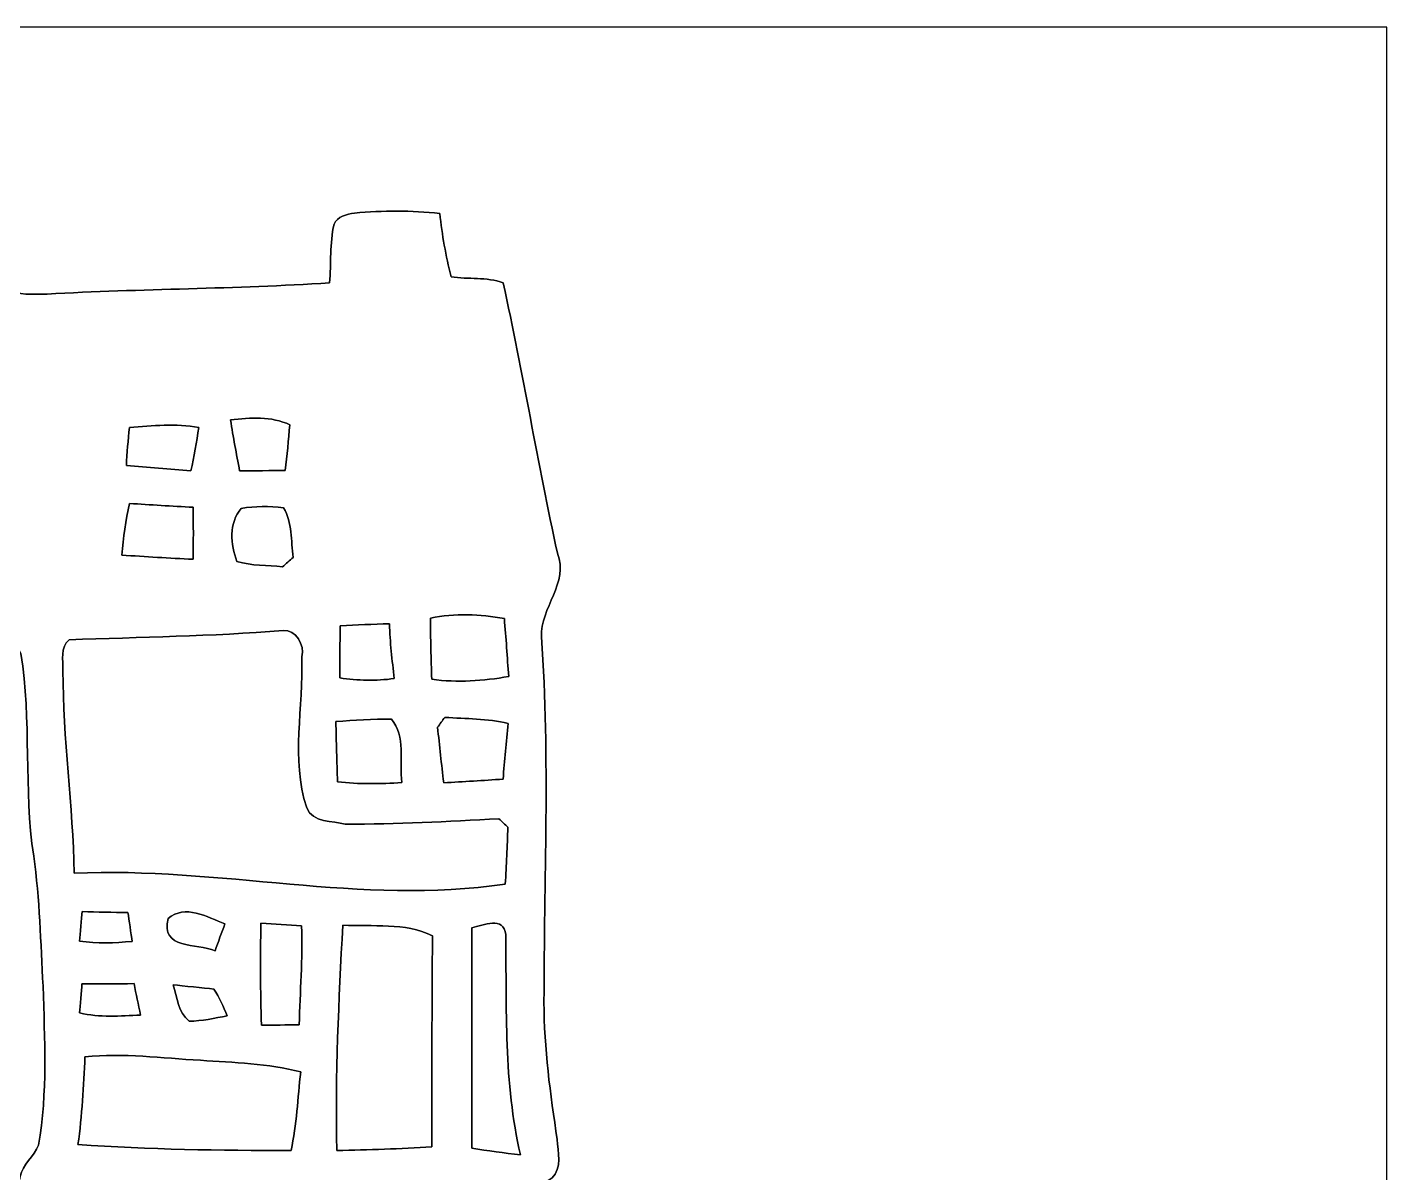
# Model space of a CAD drawing. Header units: centimetres. Extents: x -16.8 to 16.8, y -16.7 to 16.7.
# Drawn here: x 4.77 to 16.77, y 6.55 to 16.67 of the extents above; entities that cross this region are included whole.
import ezdxf

# ---------------------------------------------------------------- set-up
doc = ezdxf.new("R2010")
doc.units = ezdxf.units.CM
doc.header["$MEASUREMENT"] = 0
doc.layers.add('Layer 1', color=7, linetype='Continuous')

msp = doc.modelspace()

# ---------------------------------------------------------------- linework, layer by layer
at = {"layer": 'Layer 1', "color": 7}
for points, knots in [([(-16.77458, 16.66875), (-16.77458, 16.66875), (16.77458, 16.66875), (16.77458, 16.66875), (16.77458, 16.66875), (16.77458, 16.66875), (16.77458, -16.66875), (16.77458, -16.66875), (16.77458, -16.66875), (16.77458, -16.66875), (-16.77458, -16.66875), (-16.77458, -16.66875), (-16.77458, -16.66875), (-16.77458, -16.66875), (-16.77458, 16.66875), (-16.77458, 16.66875), (-16.77458, 16.66875), (-16.77458, 16.66875), (-16.77458, 16.66875), (-16.77458, 16.66875)], [0, 0, 0, 0, 0.16666667, 0.16666667, 0.16666667, 0.16666667, 0.33333333, 0.33333333, 0.33333333, 0.33333333, 0.5, 0.5, 0.5, 0.5, 0.66666667, 0.66666667, 0.66666667, 0.66666667, 1, 1, 1, 1]), ([(-6.80932, 15.49471), (-6.8259, 15.32114), (-6.82837, 15.14546), (-6.86329, 14.97436), (-6.86329, 14.97436), (-6.97159, 14.92285), (-7.10001, 14.94578), (-7.2136, 14.93626), (-7.2136, 14.93626), (-7.91139, 14.9352), (-8.61624, 14.9673), (-9.30628, 14.84136), (-9.30628, 14.84136), (-9.41564, 14.81173), (-9.56134, 14.80785), (-9.60438, 14.68437), (-9.60438, 14.68437), (-9.72961, 14.34994), (-9.68834, 13.98411), (-9.72326, 13.63486), (-9.72326, 13.63486), (-9.7469, 13.00374), (-9.84885, 12.37051), (-9.7603, 11.73974), (-9.7603, 11.73974), (-9.65623, 11.69987), (-9.53841, 11.68576), (-9.44951, 11.61521), (-9.44951, 11.61521), (-9.32568, 10.30993), (-9.3532, 8.99513), (-9.23678, 7.68914), (-9.23678, 7.68914), (-9.21032, 7.3346), (-9.2396, 6.97689), (-9.3345, 6.63399), (-9.3345, 6.63399), (-9.37966, 6.3313), (-9.34014, 6.02368), (-9.34755, 5.71923), (-9.34755, 5.71923), (-9.37648, 4.94242), (-9.37719, 4.16384), (-9.34896, 3.38702), (-9.34896, 3.38702), (-9.28476, 3.33481), (-9.13377, 3.30306), (-9.13483, 3.19052), (-9.13483, 3.19052), (-9.15917, 1.85773), (-9.21138, 0.52529), (-9.24736, -0.80751), (-9.24736, -0.80751), (-9.25689, -0.91793), (-9.16058, -0.98989), (-9.09355, -1.06221), (-9.09355, -1.06221), (-9.12883, -1.30881), (-9.17187, -1.5554), (-9.18034, -1.80481), (-9.18034, -1.80481), (-9.25124, -2.37384), (-9.34861, -2.96016), (-9.21279, -3.52672), (-9.21279, -3.52672), (-9.18845, -3.68335), (-9.02653, -3.73274), (-8.90729, -3.80012), (-8.90729, -3.80012), (-8.91858, -4.69159), (-8.98102, -5.58165), (-8.9789, -6.47347), (-8.9789, -6.47347), (-8.9789, -6.92256), (-9.01347, -7.37059), (-9.03499, -7.81861), (-9.03499, -7.81861), (-9.03852, -8.14881), (-9.03252, -8.47972), (-9.05122, -8.80992), (-9.05122, -8.80992), (-8.97855, -8.83955), (-8.90552, -8.86777), (-8.83179, -8.89529), (-8.83179, -8.89529), (-8.96303, -9.66823), (-9.16376, -10.42705), (-9.30451, -11.19822), (-9.30451, -11.19822), (-9.31686, -11.33299), (-9.36766, -11.4741), (-9.3345, -11.61062), (-9.3345, -11.61062), (-9.24348, -11.91154), (-9.17258, -12.22446), (-9.18951, -12.54125), (-9.18951, -12.54125), (-9.21138, -13.46165), (-9.36696, -14.39933), (-9.16199, -15.30985), (-9.16199, -15.30985), (-9.12848, -15.4372), (-8.99795, -15.50247), (-8.87377, -15.50423), (-8.87377, -15.50423), (-7.8172, -15.57831), (-6.7564, -15.61606), (-5.69736, -15.5769), (-5.69736, -15.5769), (-5.27509, -15.55715), (-4.84646, -15.59348), (-4.42771, -15.52257), (-4.42771, -15.52257), (-4.3053, -15.51199), (-4.23192, -15.40122), (-4.12891, -15.35007), (-4.12891, -15.35007), (-3.99768, -15.30491), (-3.85868, -15.30279), (-3.72216, -15.31267), (-3.72216, -15.31267), (-2.89913, -15.33984), (-2.07574, -15.32361), (-1.25236, -15.32961), (-1.25236, -15.32961), (-0.74683, -15.32749), (-0.23742, -15.35042), (0.26494, -15.27881), (0.26494, -15.27881), (0.15734, -14.08748), (0.19262, -12.88909), (0.14534, -11.69494), (0.14534, -11.69494), (0.1457, -11.43247), (0.09102, -11.14707), (0.23354, -10.90895), (0.23354, -10.90895), (0.35983, -11.10509), (0.35878, -11.34886), (0.39405, -11.57217), (0.39405, -11.57217), (0.51647, -12.74057), (0.58702, -13.91426), (0.72919, -15.0809), (0.72919, -15.0809), (0.71826, -15.25693), (0.82938, -15.39346), (0.91228, -15.53527), (0.91228, -15.53527), (1.45486, -15.50282), (1.99778, -15.57867), (2.54141, -15.55009), (2.54141, -15.55009), (3.26425, -15.51411), (3.99344, -15.53563), (4.71099, -15.43403), (4.71099, -15.43403), (4.92513, -15.40616), (4.91596, -15.13417), (4.91666, -14.97647), (4.91666, -14.97647), (4.8701, -13.83383), (4.88915, -12.68942), (4.87327, -11.54677), (4.87327, -11.54677), (4.92584, -11.60216), (5.00839, -11.64661), (5.01862, -11.72986), (5.01862, -11.72986), (5.07259, -12.84182), (5.12092, -13.95412), (5.14279, -15.06749), (5.14279, -15.06749), (5.14703, -15.15286), (5.14456, -15.24106), (5.17384, -15.3229), (5.17384, -15.3229), (5.36751, -15.37899), (5.57248, -15.33842), (5.77144, -15.34866), (5.77144, -15.34866), (6.87599, -15.29539), (7.98266, -15.36559), (9.08685, -15.30174), (9.08685, -15.30174), (9.02582, -14.091), (8.98419, -12.87921), (8.90764, -11.66954), (8.90764, -11.66954), (9.01771, -11.61133), (9.16058, -11.59933), (9.24772, -11.50655), (9.24772, -11.50655), (9.31192, -11.28077), (9.29852, -11.04371), (9.29957, -10.81264), (9.29957, -10.81264), (9.29146, -10.2422), (9.25407, -9.67246), (9.20186, -9.10484), (9.20186, -9.10484), (9.15846, -8.87448), (9.25583, -8.6554), (9.26147, -8.42786), (9.26147, -8.42786), (9.20327, -6.85094), (9.04346, -5.27897), (9.02053, -3.70064), (9.02053, -3.70064), (9.14188, -3.61527), (9.29076, -3.52637), (9.28123, -3.35068), (9.28123, -3.35068), (9.36978, -2.77283), (9.18422, -2.20451), (9.18034, -1.63019), (9.18034, -1.63019), (9.29111, -0.63606), (9.15494, 0.36407), (9.23784, 1.35925), (9.23784, 1.35925), (9.23114, 2.42958), (9.35249, 3.50979), (9.16411, 4.57059), (9.16411, 4.57059), (9.07838, 5.15973), (9.017, 5.75134), (8.93092, 6.34048), (8.93092, 6.34048), (9.08967, 6.39269), (9.26183, 6.41632), (9.4047, 6.50804), (9.4047, 6.50804), (9.4929, 6.59165), (9.4555, 6.74405), (9.44915, 6.84636), (9.44915, 6.84636), (9.38883, 7.24853), (9.33203, 7.65316), (9.33238, 8.06027), (9.33238, 8.06027), (9.33238, 9.13483), (9.38565, 10.21115), (9.30981, 11.28466), (9.30981, 11.28466), (9.29852, 11.54218), (9.55534, 11.76443), (9.45162, 12.02337), (9.45162, 12.02337), (9.27664, 12.81606), (9.14717, 13.61828), (8.9722, 14.41062), (8.9722, 14.41062), (8.8265, 14.46671), (8.66211, 14.44025), (8.51182, 14.46565), (8.51182, 14.46565), (8.46631, 14.64945), (8.43104, 14.83572), (8.4134, 15.0241), (8.4134, 15.0241), (8.16328, 15.05091), (7.90928, 15.05126), (7.65951, 15.02692), (7.65951, 15.02692), (7.59142, 15.01599), (7.50746, 14.99976), (7.47924, 14.92814), (7.47924, 14.92814), (7.43726, 14.75952), (7.45525, 14.58277), (7.43902, 14.41097), (7.43902, 14.41097), (6.60859, 14.3577), (5.77532, 14.35876), (4.94453, 14.31255), (4.94453, 14.31255), (4.82247, 14.31502), (4.69159, 14.29879), (4.578, 14.34888), (4.578, 14.34888), (4.445, 14.46671), (4.40584, 14.72777), (4.18641, 14.71542), (4.18641, 14.71542), (3.23391, 14.6879), (2.28141, 14.57396), (1.32821, 14.64945), (1.32821, 14.64945), (1.27741, 14.89181), (1.22908, 15.13452), (1.18075, 15.37723), (1.18075, 15.37723), (0.87524, 15.35077), (0.57044, 15.31691), (0.26458, 15.2968), (0.26458, 15.2968), (0.27481, 15.08936), (0.28434, 14.88228), (0.29104, 14.67485), (0.29104, 14.67485), (0.1718, 14.65651), (0.05256, 14.63957), (-0.06632, 14.62123), (-0.06632, 14.62123), (-0.11324, 14.29456), (-0.12912, 13.9633), (-0.18768, 13.63839), (-0.18768, 13.63839), (-0.35243, 13.93155), (-0.39299, 14.26845), (-0.47907, 14.58807), (-0.47907, 14.58807), (-0.50377, 14.70201), (-0.63747, 14.71824), (-0.73413, 14.71577), (-0.73413, 14.71577), (-1.80693, 14.68367), (-2.88043, 14.67167), (-3.95252, 14.61382), (-3.95252, 14.61382), (-4.03225, 14.79762), (-4.07705, 14.99235), (-4.1215, 15.18638), (-4.1215, 15.18638), (-4.16489, 15.33525), (-4.36774, 15.31761), (-4.48345, 15.32361), (-4.48345, 15.32361), (-4.60763, 15.31408), (-4.7752, 15.35642), (-4.87151, 15.24882), (-4.87151, 15.24882), (-4.90961, 14.94296), (-4.89232, 14.63181), (-4.93078, 14.32525), (-4.93078, 14.32525), (-5.01086, 14.53409), (-5.05566, 14.75387), (-5.12163, 14.9673), (-5.12163, 14.9673), (-5.28355, 14.96589), (-5.44548, 14.97859), (-5.60705, 14.98917), (-5.60705, 14.98917), (-5.64127, 15.1578), (-5.67584, 15.32643), (-5.71288, 15.494), (-5.71288, 15.494), (-6.07836, 15.50388), (-6.44419, 15.50423), (-6.80932, 15.49471)], [0, 0, 0, 0, 0.01123596, 0.01123596, 0.01123596, 0.01123596, 0.02247191, 0.02247191, 0.02247191, 0.02247191, 0.03370787, 0.03370787, 0.03370787, 0.03370787, 0.04494382, 0.04494382, 0.04494382, 0.04494382, 0.05617978, 0.05617978, 0.05617978, 0.05617978, 0.06741573, 0.06741573, 0.06741573, 0.06741573, 0.07865169, 0.07865169, 0.07865169, 0.07865169, 0.08988764, 0.08988764, 0.08988764, 0.08988764, 0.1011236, 0.1011236, 0.1011236, 0.1011236, 0.11235955, 0.11235955, 0.11235955, 0.11235955, 0.12359551, 0.12359551, 0.12359551, 0.12359551, 0.13483146, 0.13483146, 0.13483146, 0.13483146, 0.14606742, 0.14606742, 0.14606742, 0.14606742, 0.15730337, 0.15730337, 0.15730337, 0.15730337, 0.16853933, 0.16853933, 0.16853933, 0.16853933, 0.17977528, 0.17977528, 0.17977528, 0.17977528, 0.19101124, 0.19101124, 0.19101124, 0.19101124, 0.20224719, 0.20224719, 0.20224719, 0.20224719, 0.21348315, 0.21348315, 0.21348315, 0.21348315, 0.2247191, 0.2247191, 0.2247191, 0.2247191, 0.23595506, 0.23595506, 0.23595506, 0.23595506, 0.24719101, 0.24719101, 0.24719101, 0.24719101, 0.25842697, 0.25842697, 0.25842697, 0.25842697, 0.26966292, 0.26966292, 0.26966292, 0.26966292, 0.28089888, 0.28089888, 0.28089888, 0.28089888, 0.29213483, 0.29213483, 0.29213483, 0.29213483, 0.30337079, 0.30337079, 0.30337079, 0.30337079, 0.31460674, 0.31460674, 0.31460674, 0.31460674, 0.3258427, 0.3258427, 0.3258427, 0.3258427, 0.33707865, 0.33707865, 0.33707865, 0.33707865, 0.34831461, 0.34831461, 0.34831461, 0.34831461, 0.35955056, 0.35955056, 0.35955056, 0.35955056, 0.37078652, 0.37078652, 0.37078652, 0.37078652, 0.38202247, 0.38202247, 0.38202247, 0.38202247, 0.39325843, 0.39325843, 0.39325843, 0.39325843, 0.40449438, 0.40449438, 0.40449438, 0.40449438, 0.41573034, 0.41573034, 0.41573034, 0.41573034, 0.42696629, 0.42696629, 0.42696629, 0.42696629, 0.43820225, 0.43820225, 0.43820225, 0.43820225, 0.4494382, 0.4494382, 0.4494382, 0.4494382, 0.46067416, 0.46067416, 0.46067416, 0.46067416, 0.47191011, 0.47191011, 0.47191011, 0.47191011, 0.48314607, 0.48314607, 0.48314607, 0.48314607, 0.49438202, 0.49438202, 0.49438202, 0.49438202, 0.50561798, 0.50561798, 0.50561798, 0.50561798, 0.51685393, 0.51685393, 0.51685393, 0.51685393, 0.52808989, 0.52808989, 0.52808989, 0.52808989, 0.53932584, 0.53932584, 0.53932584, 0.53932584, 0.5505618, 0.5505618, 0.5505618, 0.5505618, 0.56179775, 0.56179775, 0.56179775, 0.56179775, 0.57303371, 0.57303371, 0.57303371, 0.57303371, 0.58426966, 0.58426966, 0.58426966, 0.58426966, 0.59550562, 0.59550562, 0.59550562, 0.59550562, 0.60674157, 0.60674157, 0.60674157, 0.60674157, 0.61797753, 0.61797753, 0.61797753, 0.61797753, 0.62921348, 0.62921348, 0.62921348, 0.62921348, 0.64044944, 0.64044944, 0.64044944, 0.64044944, 0.65168539, 0.65168539, 0.65168539, 0.65168539, 0.66292135, 0.66292135, 0.66292135, 0.66292135, 0.6741573, 0.6741573, 0.6741573, 0.6741573, 0.68539326, 0.68539326, 0.68539326, 0.68539326, 0.69662921, 0.69662921, 0.69662921, 0.69662921, 0.70786517, 0.70786517, 0.70786517, 0.70786517, 0.71910112, 0.71910112, 0.71910112, 0.71910112, 0.73033708, 0.73033708, 0.73033708, 0.73033708, 0.74157303, 0.74157303, 0.74157303, 0.74157303, 0.75280899, 0.75280899, 0.75280899, 0.75280899, 0.76404494, 0.76404494, 0.76404494, 0.76404494, 0.7752809, 0.7752809, 0.7752809, 0.7752809, 0.78651685, 0.78651685, 0.78651685, 0.78651685, 0.79775281, 0.79775281, 0.79775281, 0.79775281, 0.80898876, 0.80898876, 0.80898876, 0.80898876, 0.82022472, 0.82022472, 0.82022472, 0.82022472, 0.83146067, 0.83146067, 0.83146067, 0.83146067, 0.84269663, 0.84269663, 0.84269663, 0.84269663, 0.85393258, 0.85393258, 0.85393258, 0.85393258, 0.86516854, 0.86516854, 0.86516854, 0.86516854, 0.87640449, 0.87640449, 0.87640449, 0.87640449, 0.88764045, 0.88764045, 0.88764045, 0.88764045, 0.8988764, 0.8988764, 0.8988764, 0.8988764, 0.91011236, 0.91011236, 0.91011236, 0.91011236, 0.92134831, 0.92134831, 0.92134831, 0.92134831, 0.93258427, 0.93258427, 0.93258427, 0.93258427, 0.94382022, 0.94382022, 0.94382022, 0.94382022, 0.95505618, 0.95505618, 0.95505618, 0.95505618, 0.96629213, 0.96629213, 0.96629213, 0.96629213, 0.97752809, 0.97752809, 0.97752809, 0.97752809, 1, 1, 1, 1]), ([(6.56414, 13.20059), (6.74017, 13.22317), (6.92362, 13.23516), (7.08836, 13.15791), (7.08836, 13.15791), (7.07531, 13.0235), (7.06437, 12.88874), (7.04674, 12.75468), (7.04674, 12.75468), (6.94619, 12.75397), (6.74511, 12.75221), (6.64457, 12.75151), (6.64457, 12.75151), (6.61599, 12.90144), (6.58848, 13.05066), (6.56414, 13.20059)], [0, 0, 0, 0, 0.2, 0.2, 0.2, 0.2, 0.4, 0.4, 0.4, 0.4, 0.6, 0.6, 0.6, 0.6, 1, 1, 1, 1]), ([(5.67161, 13.13497), (5.87481, 13.1505), (6.08224, 13.17131), (6.28509, 13.13497), (6.28509, 13.13497), (6.26251, 13.00656), (6.24487, 12.87745), (6.21453, 12.7508), (6.21453, 12.7508), (6.02439, 12.76667), (5.83459, 12.7822), (5.64515, 12.79737), (5.64515, 12.79737), (5.65009, 12.91026), (5.65961, 13.02279), (5.67161, 13.13497)], [0, 0, 0, 0, 0.2, 0.2, 0.2, 0.2, 0.4, 0.4, 0.4, 0.4, 0.6, 0.6, 0.6, 0.6, 1, 1, 1, 1]), ([(5.67161, 12.46399), (5.85823, 12.45094), (6.04626, 12.43965), (6.23394, 12.42977), (6.23394, 12.42977), (6.23641, 12.27667), (6.23711, 12.12356), (6.23358, 11.97046), (6.23358, 11.97046), (6.02297, 11.98104), (5.81378, 11.99233), (5.60458, 12.0082), (5.60458, 12.0082), (5.61657, 12.16166), (5.63845, 12.31406), (5.67161, 12.46399)], [0, 0, 0, 0, 0.2, 0.2, 0.2, 0.2, 0.4, 0.4, 0.4, 0.4, 0.6, 0.6, 0.6, 0.6, 1, 1, 1, 1]), ([(6.65868, 12.42025), (6.78074, 12.44), (6.90809, 12.44212), (7.03157, 12.42589), (7.03157, 12.42589), (7.11341, 12.29642), (7.09577, 12.13379), (7.11835, 11.98704), (7.11835, 11.98704), (7.0866, 11.95952), (7.05485, 11.93165), (7.02381, 11.90378), (7.02381, 11.90378), (6.89046, 11.92212), (6.75005, 11.90907), (6.62093, 11.95246), (6.62093, 11.95246), (6.56131, 12.09851), (6.54861, 12.29431), (6.65868, 12.42025)], [0, 0, 0, 0, 0.16666667, 0.16666667, 0.16666667, 0.16666667, 0.33333333, 0.33333333, 0.33333333, 0.33333333, 0.5, 0.5, 0.5, 0.5, 0.66666667, 0.66666667, 0.66666667, 0.66666667, 1, 1, 1, 1]), ([(8.32979, 11.45187), (8.54604, 11.49562), (8.76653, 11.48609), (8.98243, 11.44764), (8.98243, 11.44764), (8.99654, 11.27689), (9.00818, 11.10615), (9.02053, 10.93541), (9.02053, 10.93541), (8.79616, 10.89801), (8.56721, 10.87861), (8.34143, 10.91177), (8.34143, 10.91177), (8.33543, 11.09169), (8.33014, 11.27196), (8.32979, 11.45187)], [0, 0, 0, 0, 0.2, 0.2, 0.2, 0.2, 0.4, 0.4, 0.4, 0.4, 0.6, 0.6, 0.6, 0.6, 1, 1, 1, 1]), ([(4.37691, 11.05923), (4.36316, 11.22715), (4.65243, 11.30335), (4.71311, 11.13861), (4.71311, 11.13861), (4.80907, 10.54911), (4.73604, 9.94198), (4.82635, 9.34967), (4.82635, 9.34967), (4.88103, 8.96937), (4.88632, 8.58449), (4.90926, 8.20138), (4.90926, 8.20138), (4.92266, 7.73395), (4.95018, 7.26158), (4.86974, 6.79838), (4.86974, 6.79838), (4.82847, 6.69819), (4.72899, 6.62975), (4.7057, 6.52039), (4.7057, 6.52039), (4.67219, 6.36129), (4.65596, 6.19901), (4.62739, 6.03885), (4.62739, 6.03885), (4.55754, 6.41844), (4.29507, 6.74405), (4.32223, 7.14234), (4.32223, 7.14234), (4.30671, 7.70749), (4.32259, 8.27229), (4.34904, 8.83673), (4.34904, 8.83673), (4.37586, 9.57721), (4.33352, 10.31946), (4.37691, 11.05923)], [0, 0, 0, 0, 0.1, 0.1, 0.1, 0.1, 0.2, 0.2, 0.2, 0.2, 0.3, 0.3, 0.3, 0.3, 0.4, 0.4, 0.4, 0.4, 0.5, 0.5, 0.5, 0.5, 0.6, 0.6, 0.6, 0.6, 0.7, 0.7, 0.7, 0.7, 0.8, 0.8, 0.8, 0.8, 1, 1, 1, 1]), ([(7.02804, 11.3411), (7.14234, 11.35521), (7.22171, 11.21128), (7.19314, 11.10968), (7.19314, 11.10968), (7.21042, 10.66624), (7.09436, 10.20904), (7.23688, 9.77618), (7.23688, 9.77618), (7.28698, 9.64318), (7.46831, 9.66082), (7.57731, 9.6326), (7.57731, 9.6326), (8.02957, 9.62872), (8.48254, 9.65623), (8.9348, 9.67987), (8.9348, 9.67987), (8.96091, 9.65447), (8.98737, 9.62942), (9.01418, 9.60402), (9.01418, 9.60402), (9.00642, 9.43716), (9.00254, 9.26959), (8.98984, 9.10272), (8.98984, 9.10272), (7.71948, 8.91364), (6.45548, 9.25971), (5.18336, 9.19797), (5.18336, 9.19797), (5.17454, 9.79487), (5.08423, 10.38825), (5.08423, 10.98585), (5.08423, 10.98585), (5.08811, 11.07969), (5.05742, 11.19364), (5.13962, 11.25996), (5.13962, 11.25996), (5.76897, 11.28183), (6.39939, 11.29242), (7.02804, 11.3411)], [0, 0, 0, 0, 0.09090909, 0.09090909, 0.09090909, 0.09090909, 0.18181818, 0.18181818, 0.18181818, 0.18181818, 0.27272727, 0.27272727, 0.27272727, 0.27272727, 0.36363636, 0.36363636, 0.36363636, 0.36363636, 0.45454545, 0.45454545, 0.45454545, 0.45454545, 0.54545455, 0.54545455, 0.54545455, 0.54545455, 0.63636364, 0.63636364, 0.63636364, 0.63636364, 0.72727273, 0.72727273, 0.72727273, 0.72727273, 0.81818182, 0.81818182, 0.81818182, 0.81818182, 1, 1, 1, 1]), ([(7.53286, 11.38449), (7.67786, 11.39155), (7.82179, 11.39719), (7.96784, 11.40107), (7.96784, 11.40107), (7.97242, 11.23915), (7.99183, 11.07863), (8.00947, 10.91777), (8.00947, 10.91777), (7.84966, 10.89589), (7.68738, 10.89836), (7.52828, 10.92412), (7.52828, 10.92412), (7.52969, 11.07757), (7.5311, 11.23103), (7.53286, 11.38449)], [0, 0, 0, 0, 0.2, 0.2, 0.2, 0.2, 0.4, 0.4, 0.4, 0.4, 0.6, 0.6, 0.6, 0.6, 1, 1, 1, 1]), ([(8.45679, 10.57522), (8.6427, 10.56287), (8.8332, 10.56428), (9.01629, 10.52089), (9.01629, 10.52089), (9.00007, 10.3572), (8.98419, 10.19387), (8.97079, 10.02982), (8.97079, 10.02982), (8.79581, 10.01748), (8.62118, 10.00689), (8.44656, 9.99737), (8.44656, 9.99737), (8.42751, 10.16071), (8.41022, 10.32439), (8.39223, 10.48773), (8.39223, 10.48773), (8.4134, 10.51701), (8.43492, 10.54594), (8.45679, 10.57522)], [0, 0, 0, 0, 0.16666667, 0.16666667, 0.16666667, 0.16666667, 0.33333333, 0.33333333, 0.33333333, 0.33333333, 0.5, 0.5, 0.5, 0.5, 0.66666667, 0.66666667, 0.66666667, 0.66666667, 1, 1, 1, 1]), ([(7.49476, 10.53783), (7.65775, 10.54876), (7.82002, 10.56181), (7.98442, 10.55829), (7.98442, 10.55829), (8.11565, 10.41259), (8.05356, 10.18328), (8.07649, 9.99878), (8.07649, 9.99878), (7.88705, 9.9889), (7.69761, 9.98185), (7.50923, 10.00619), (7.50923, 10.00619), (7.50252, 10.18364), (7.49829, 10.36038), (7.49476, 10.53783)], [0, 0, 0, 0, 0.2, 0.2, 0.2, 0.2, 0.4, 0.4, 0.4, 0.4, 0.6, 0.6, 0.6, 0.6, 1, 1, 1, 1]), ([(6.01274, 8.79863), (6.16373, 8.92739), (6.35776, 8.8138), (6.51475, 8.75101), (6.51475, 8.75101), (6.48547, 8.67234), (6.45654, 8.59331), (6.42832, 8.51429), (6.42832, 8.51429), (6.26533, 8.58273), (5.94325, 8.52311), (6.01274, 8.79863)], [0, 0, 0, 0, 0.25, 0.25, 0.25, 0.25, 0.5, 0.5, 0.5, 0.5, 1, 1, 1, 1]), ([(5.25321, 8.86142), (5.38797, 8.85472), (5.52309, 8.85296), (5.6582, 8.85155), (5.6582, 8.85155), (5.66737, 8.78805), (5.68607, 8.66069), (5.69524, 8.59684), (5.69524, 8.59684), (5.54073, 8.58344), (5.38515, 8.57462), (5.23169, 8.59966), (5.23169, 8.59966), (5.23699, 8.66528), (5.24792, 8.79581), (5.25321, 8.86142)], [0, 0, 0, 0, 0.2, 0.2, 0.2, 0.2, 0.4, 0.4, 0.4, 0.4, 0.6, 0.6, 0.6, 0.6, 1, 1, 1, 1]), ([(7.55544, 8.74042), (7.81897, 8.72419), (8.1026, 8.76759), (8.34849, 8.64658), (8.34849, 8.64658), (8.34072, 8.02534), (8.34355, 7.4041), (8.34249, 6.78286), (8.34249, 6.78286), (8.06309, 6.76557), (7.78298, 6.75675), (7.50394, 6.75005), (7.50394, 6.75005), (7.48594, 7.41327), (7.52122, 8.07826), (7.55544, 8.74042)], [0, 0, 0, 0, 0.2, 0.2, 0.2, 0.2, 0.4, 0.4, 0.4, 0.4, 0.6, 0.6, 0.6, 0.6, 1, 1, 1, 1]), ([(8.69386, 8.71714), (8.79898, 8.73654), (8.97784, 8.82332), (8.99477, 8.65717), (8.99477, 8.65717), (9.00289, 8.00735), (8.97537, 7.34977), (9.12495, 6.7116), (9.12495, 6.7116), (8.97996, 6.72994), (8.83744, 6.74934), (8.69421, 6.77016), (8.69421, 6.77016), (8.69527, 7.41927), (8.69774, 8.06803), (8.69386, 8.71714)], [0, 0, 0, 0, 0.2, 0.2, 0.2, 0.2, 0.4, 0.4, 0.4, 0.4, 0.6, 0.6, 0.6, 0.6, 1, 1, 1, 1]), ([(6.83331, 8.75771), (6.95184, 8.75171), (7.07319, 8.7436), (7.19243, 8.73372), (7.19243, 8.73372), (7.19949, 8.44268), (7.18079, 8.15164), (7.16986, 7.86095), (7.16986, 7.86095), (7.05697, 7.85954), (6.94796, 7.85601), (6.83648, 7.85636), (6.83648, 7.85636), (6.83013, 8.15693), (6.82449, 8.45749), (6.83331, 8.75771)], [0, 0, 0, 0, 0.2, 0.2, 0.2, 0.2, 0.4, 0.4, 0.4, 0.4, 0.6, 0.6, 0.6, 0.6, 1, 1, 1, 1]), ([(5.25216, 8.22325), (5.40526, 8.22113), (5.55942, 8.22043), (5.71288, 8.22396), (5.71288, 8.22396), (5.72982, 8.13223), (5.75098, 8.03875), (5.76968, 7.94632), (5.76968, 7.94632), (5.58976, 7.93715), (5.40844, 7.92445), (5.23134, 7.96502), (5.23134, 7.96502), (5.23663, 8.02957), (5.24722, 8.15869), (5.25216, 8.22325)], [0, 0, 0, 0, 0.2, 0.2, 0.2, 0.2, 0.4, 0.4, 0.4, 0.4, 0.6, 0.6, 0.6, 0.6, 1, 1, 1, 1]), ([(6.05719, 8.21302), (6.1468, 8.20385), (6.32636, 8.18515), (6.41597, 8.17598), (6.41597, 8.17598), (6.46853, 8.10436), (6.49852, 8.0197), (6.53521, 7.93962), (6.53521, 7.93962), (6.42408, 7.9188), (6.31155, 7.8927), (6.19901, 7.8927), (6.19901, 7.8927), (6.10094, 7.96819), (6.09388, 8.10507), (6.05719, 8.21302)], [0, 0, 0, 0, 0.2, 0.2, 0.2, 0.2, 0.4, 0.4, 0.4, 0.4, 0.6, 0.6, 0.6, 0.6, 1, 1, 1, 1]), ([(5.27861, 7.57802), (5.61869, 7.61224), (5.95842, 7.56532), (6.29849, 7.54733), (6.29849, 7.54733), (6.59412, 7.52722), (6.89504, 7.51911), (7.18397, 7.44396), (7.18397, 7.44396), (7.1568, 7.21325), (7.14939, 6.97936), (7.09895, 6.75181), (7.09895, 6.75181), (6.471, 6.74899), (5.84376, 6.76028), (5.21723, 6.80261), (5.21723, 6.80261), (5.25251, 7.05979), (5.26944, 7.31873), (5.27861, 7.57802)], [0, 0, 0, 0, 0.16666667, 0.16666667, 0.16666667, 0.16666667, 0.33333333, 0.33333333, 0.33333333, 0.33333333, 0.5, 0.5, 0.5, 0.5, 0.66666667, 0.66666667, 0.66666667, 0.66666667, 1, 1, 1, 1])]:
    msp.add_open_spline(points, degree=3, knots=knots, dxfattribs=at)
at = {"layer": 'Layer 1', "color": 9}
for points, knots in [([(-6.80932, 15.49471), (-6.44419, 15.50423), (-6.07836, 15.50388), (-5.71288, 15.494), (-5.71288, 15.494), (-5.67584, 15.32643), (-5.64127, 15.1578), (-5.60705, 14.98917), (-5.60705, 14.98917), (-5.44548, 14.97859), (-5.28355, 14.96589), (-5.12163, 14.9673), (-5.12163, 14.9673), (-5.05566, 14.75387), (-5.01086, 14.53409), (-4.93078, 14.32525), (-4.93078, 14.32525), (-4.89232, 14.63181), (-4.90961, 14.94296), (-4.87151, 15.24882), (-4.87151, 15.24882), (-4.7752, 15.35642), (-4.60763, 15.31408), (-4.48345, 15.32361), (-4.48345, 15.32361), (-4.36774, 15.31761), (-4.16489, 15.33525), (-4.1215, 15.18638), (-4.1215, 15.18638), (-4.07705, 14.99235), (-4.03225, 14.79762), (-3.95252, 14.61382), (-3.95252, 14.61382), (-2.88043, 14.67167), (-1.80693, 14.68367), (-0.73413, 14.71577), (-0.73413, 14.71577), (-0.63747, 14.71824), (-0.50377, 14.70201), (-0.47907, 14.58807), (-0.47907, 14.58807), (-0.39299, 14.26845), (-0.35243, 13.93155), (-0.18768, 13.63839), (-0.18768, 13.63839), (-0.12912, 13.9633), (-0.11324, 14.29456), (-0.06632, 14.62123), (-0.06632, 14.62123), (0.05256, 14.63957), (0.1718, 14.65651), (0.29104, 14.67485), (0.29104, 14.67485), (0.28434, 14.88228), (0.27481, 15.08936), (0.26458, 15.2968), (0.26458, 15.2968), (0.57044, 15.31691), (0.87524, 15.35077), (1.18075, 15.37723), (1.18075, 15.37723), (1.22908, 15.13452), (1.27741, 14.89181), (1.32821, 14.64945), (1.32821, 14.64945), (2.28141, 14.57396), (3.23391, 14.6879), (4.18641, 14.71542), (4.18641, 14.71542), (4.40584, 14.72777), (4.445, 14.46671), (4.578, 14.34888), (4.578, 14.34888), (4.69159, 14.29879), (4.82247, 14.31502), (4.94453, 14.31255), (4.94453, 14.31255), (5.77532, 14.35876), (6.60859, 14.3577), (7.43902, 14.41097), (7.43902, 14.41097), (7.45525, 14.58277), (7.43726, 14.75952), (7.47924, 14.92814), (7.47924, 14.92814), (7.50746, 14.99976), (7.59142, 15.01599), (7.65951, 15.02692), (7.65951, 15.02692), (7.90928, 15.05126), (8.16328, 15.05091), (8.4134, 15.0241), (8.4134, 15.0241), (8.43104, 14.83572), (8.46631, 14.64945), (8.51182, 14.46565), (8.51182, 14.46565), (8.66211, 14.44025), (8.8265, 14.46671), (8.9722, 14.41062), (8.9722, 14.41062), (9.14717, 13.61828), (9.27664, 12.81606), (9.45162, 12.02337), (9.45162, 12.02337), (9.55534, 11.76443), (9.29852, 11.54218), (9.30981, 11.28466), (9.30981, 11.28466), (9.38565, 10.21115), (9.33238, 9.13483), (9.33238, 8.06027), (9.33238, 8.06027), (9.33203, 7.65316), (9.38883, 7.24853), (9.44915, 6.84636), (9.44915, 6.84636), (9.4555, 6.74405), (9.4929, 6.59165), (9.4047, 6.50804), (9.4047, 6.50804), (9.26183, 6.41632), (9.08967, 6.39269), (8.93092, 6.34048), (8.93092, 6.34048), (9.017, 5.75134), (9.07838, 5.15973), (9.16411, 4.57059), (9.16411, 4.57059), (9.35249, 3.50979), (9.23114, 2.42958), (9.23784, 1.35925), (9.23784, 1.35925), (9.15494, 0.36407), (9.29111, -0.63606), (9.18034, -1.63019), (9.18034, -1.63019), (9.18422, -2.20451), (9.36978, -2.77283), (9.28123, -3.35068), (9.28123, -3.35068), (9.29076, -3.52637), (9.14188, -3.61527), (9.02053, -3.70064), (9.02053, -3.70064), (9.04346, -5.27897), (9.20327, -6.85094), (9.26147, -8.42786), (9.26147, -8.42786), (9.25583, -8.6554), (9.15846, -8.87448), (9.20186, -9.10484), (9.20186, -9.10484), (9.25407, -9.67246), (9.29146, -10.2422), (9.29957, -10.81264), (9.29957, -10.81264), (9.29852, -11.04371), (9.31192, -11.28077), (9.24772, -11.50655), (9.24772, -11.50655), (9.16058, -11.59933), (9.01771, -11.61133), (8.90764, -11.66954), (8.90764, -11.66954), (8.98419, -12.87921), (9.02582, -14.091), (9.08685, -15.30174), (9.08685, -15.30174), (7.98266, -15.36559), (6.87599, -15.29539), (5.77144, -15.34866), (5.77144, -15.34866), (5.57248, -15.33842), (5.36751, -15.37899), (5.17384, -15.3229), (5.17384, -15.3229), (5.14456, -15.24106), (5.14703, -15.15286), (5.14279, -15.06749), (5.14279, -15.06749), (5.12092, -13.95412), (5.07259, -12.84182), (5.01862, -11.72986), (5.01862, -11.72986), (5.00839, -11.64661), (4.92584, -11.60216), (4.87327, -11.54677), (4.87327, -11.54677), (4.88915, -12.68942), (4.8701, -13.83383), (4.91666, -14.97647), (4.91666, -14.97647), (4.91596, -15.13417), (4.92513, -15.40616), (4.71099, -15.43403), (4.71099, -15.43403), (3.99344, -15.53563), (3.26425, -15.51411), (2.54141, -15.55009), (2.54141, -15.55009), (1.99778, -15.57867), (1.45486, -15.50282), (0.91228, -15.53527), (0.91228, -15.53527), (0.82938, -15.39346), (0.71826, -15.25693), (0.72919, -15.0809), (0.72919, -15.0809), (0.58702, -13.91426), (0.51647, -12.74057), (0.39405, -11.57217), (0.39405, -11.57217), (0.35878, -11.34886), (0.35983, -11.10509), (0.23354, -10.90895), (0.23354, -10.90895), (0.09102, -11.14707), (0.1457, -11.43247), (0.14534, -11.69494), (0.14534, -11.69494), (0.19262, -12.88909), (0.15734, -14.08748), (0.26494, -15.27881), (0.26494, -15.27881), (-0.23742, -15.35042), (-0.74683, -15.32749), (-1.25236, -15.32961), (-1.25236, -15.32961), (-2.07574, -15.32361), (-2.89913, -15.33984), (-3.72216, -15.31267), (-3.72216, -15.31267), (-3.85868, -15.30279), (-3.99768, -15.30491), (-4.12891, -15.35007), (-4.12891, -15.35007), (-4.23192, -15.40122), (-4.3053, -15.51199), (-4.42771, -15.52257), (-4.42771, -15.52257), (-4.84646, -15.59348), (-5.27509, -15.55715), (-5.69736, -15.5769), (-5.69736, -15.5769), (-6.7564, -15.61606), (-7.8172, -15.57831), (-8.87377, -15.50423), (-8.87377, -15.50423), (-8.99795, -15.50247), (-9.12848, -15.4372), (-9.16199, -15.30985), (-9.16199, -15.30985), (-9.36696, -14.39933), (-9.21138, -13.46165), (-9.18951, -12.54125), (-9.18951, -12.54125), (-9.17258, -12.22446), (-9.24348, -11.91154), (-9.3345, -11.61062), (-9.3345, -11.61062), (-9.36766, -11.4741), (-9.31686, -11.33299), (-9.30451, -11.19822), (-9.30451, -11.19822), (-9.16376, -10.42705), (-8.96303, -9.66823), (-8.83179, -8.89529), (-8.83179, -8.89529), (-8.90552, -8.86777), (-8.97855, -8.83955), (-9.05122, -8.80992), (-9.05122, -8.80992), (-9.03252, -8.47972), (-9.03852, -8.14881), (-9.03499, -7.81861), (-9.03499, -7.81861), (-9.01347, -7.37059), (-8.9789, -6.92256), (-8.9789, -6.47347), (-8.9789, -6.47347), (-8.98102, -5.58165), (-8.91858, -4.69159), (-8.90729, -3.80012), (-8.90729, -3.80012), (-9.02653, -3.73274), (-9.18845, -3.68335), (-9.21279, -3.52672), (-9.21279, -3.52672), (-9.34861, -2.96016), (-9.25124, -2.37384), (-9.18034, -1.80481), (-9.18034, -1.80481), (-9.17187, -1.5554), (-9.12883, -1.30881), (-9.09355, -1.06221), (-9.09355, -1.06221), (-9.16058, -0.98989), (-9.25689, -0.91793), (-9.24736, -0.80751), (-9.24736, -0.80751), (-9.21138, 0.52529), (-9.15917, 1.85773), (-9.13483, 3.19052), (-9.13483, 3.19052), (-9.13377, 3.30306), (-9.28476, 3.33481), (-9.34896, 3.38702), (-9.34896, 3.38702), (-9.37719, 4.16384), (-9.37648, 4.94242), (-9.34755, 5.71923), (-9.34755, 5.71923), (-9.34014, 6.02368), (-9.37966, 6.3313), (-9.3345, 6.63399), (-9.3345, 6.63399), (-9.2396, 6.97689), (-9.21032, 7.3346), (-9.23678, 7.68914), (-9.23678, 7.68914), (-9.3532, 8.99513), (-9.32568, 10.30993), (-9.44951, 11.61521), (-9.44951, 11.61521), (-9.53841, 11.68576), (-9.65623, 11.69987), (-9.7603, 11.73974), (-9.7603, 11.73974), (-9.84885, 12.37051), (-9.7469, 13.00374), (-9.72326, 13.63486), (-9.72326, 13.63486), (-9.68834, 13.98411), (-9.72961, 14.34994), (-9.60438, 14.68437), (-9.60438, 14.68437), (-9.56134, 14.80785), (-9.41564, 14.81173), (-9.30628, 14.84136), (-9.30628, 14.84136), (-8.61624, 14.9673), (-7.91139, 14.9352), (-7.2136, 14.93626), (-7.2136, 14.93626), (-7.10001, 14.94578), (-6.97159, 14.92285), (-6.86329, 14.97436), (-6.86329, 14.97436), (-6.82837, 15.14546), (-6.8259, 15.32114), (-6.80932, 15.49471), (-6.80932, 15.49471), (-6.80932, 15.49471), (-6.80932, 15.49471), (-6.80932, 15.49471)], [0, 0, 0, 0, 0.01111111, 0.01111111, 0.01111111, 0.01111111, 0.02222222, 0.02222222, 0.02222222, 0.02222222, 0.03333333, 0.03333333, 0.03333333, 0.03333333, 0.04444444, 0.04444444, 0.04444444, 0.04444444, 0.05555556, 0.05555556, 0.05555556, 0.05555556, 0.06666667, 0.06666667, 0.06666667, 0.06666667, 0.07777778, 0.07777778, 0.07777778, 0.07777778, 0.08888889, 0.08888889, 0.08888889, 0.08888889, 0.1, 0.1, 0.1, 0.1, 0.11111111, 0.11111111, 0.11111111, 0.11111111, 0.12222222, 0.12222222, 0.12222222, 0.12222222, 0.13333333, 0.13333333, 0.13333333, 0.13333333, 0.14444444, 0.14444444, 0.14444444, 0.14444444, 0.15555556, 0.15555556, 0.15555556, 0.15555556, 0.16666667, 0.16666667, 0.16666667, 0.16666667, 0.17777778, 0.17777778, 0.17777778, 0.17777778, 0.18888889, 0.18888889, 0.18888889, 0.18888889, 0.2, 0.2, 0.2, 0.2, 0.21111111, 0.21111111, 0.21111111, 0.21111111, 0.22222222, 0.22222222, 0.22222222, 0.22222222, 0.23333333, 0.23333333, 0.23333333, 0.23333333, 0.24444444, 0.24444444, 0.24444444, 0.24444444, 0.25555556, 0.25555556, 0.25555556, 0.25555556, 0.26666667, 0.26666667, 0.26666667, 0.26666667, 0.27777778, 0.27777778, 0.27777778, 0.27777778, 0.28888889, 0.28888889, 0.28888889, 0.28888889, 0.3, 0.3, 0.3, 0.3, 0.31111111, 0.31111111, 0.31111111, 0.31111111, 0.32222222, 0.32222222, 0.32222222, 0.32222222, 0.33333333, 0.33333333, 0.33333333, 0.33333333, 0.34444444, 0.34444444, 0.34444444, 0.34444444, 0.35555556, 0.35555556, 0.35555556, 0.35555556, 0.36666667, 0.36666667, 0.36666667, 0.36666667, 0.37777778, 0.37777778, 0.37777778, 0.37777778, 0.38888889, 0.38888889, 0.38888889, 0.38888889, 0.4, 0.4, 0.4, 0.4, 0.41111111, 0.41111111, 0.41111111, 0.41111111, 0.42222222, 0.42222222, 0.42222222, 0.42222222, 0.43333333, 0.43333333, 0.43333333, 0.43333333, 0.44444444, 0.44444444, 0.44444444, 0.44444444, 0.45555556, 0.45555556, 0.45555556, 0.45555556, 0.46666667, 0.46666667, 0.46666667, 0.46666667, 0.47777778, 0.47777778, 0.47777778, 0.47777778, 0.48888889, 0.48888889, 0.48888889, 0.48888889, 0.5, 0.5, 0.5, 0.5, 0.51111111, 0.51111111, 0.51111111, 0.51111111, 0.52222222, 0.52222222, 0.52222222, 0.52222222, 0.53333333, 0.53333333, 0.53333333, 0.53333333, 0.54444444, 0.54444444, 0.54444444, 0.54444444, 0.55555556, 0.55555556, 0.55555556, 0.55555556, 0.56666667, 0.56666667, 0.56666667, 0.56666667, 0.57777778, 0.57777778, 0.57777778, 0.57777778, 0.58888889, 0.58888889, 0.58888889, 0.58888889, 0.6, 0.6, 0.6, 0.6, 0.61111111, 0.61111111, 0.61111111, 0.61111111, 0.62222222, 0.62222222, 0.62222222, 0.62222222, 0.63333333, 0.63333333, 0.63333333, 0.63333333, 0.64444444, 0.64444444, 0.64444444, 0.64444444, 0.65555556, 0.65555556, 0.65555556, 0.65555556, 0.66666667, 0.66666667, 0.66666667, 0.66666667, 0.67777778, 0.67777778, 0.67777778, 0.67777778, 0.68888889, 0.68888889, 0.68888889, 0.68888889, 0.7, 0.7, 0.7, 0.7, 0.71111111, 0.71111111, 0.71111111, 0.71111111, 0.72222222, 0.72222222, 0.72222222, 0.72222222, 0.73333333, 0.73333333, 0.73333333, 0.73333333, 0.74444444, 0.74444444, 0.74444444, 0.74444444, 0.75555556, 0.75555556, 0.75555556, 0.75555556, 0.76666667, 0.76666667, 0.76666667, 0.76666667, 0.77777778, 0.77777778, 0.77777778, 0.77777778, 0.78888889, 0.78888889, 0.78888889, 0.78888889, 0.8, 0.8, 0.8, 0.8, 0.81111111, 0.81111111, 0.81111111, 0.81111111, 0.82222222, 0.82222222, 0.82222222, 0.82222222, 0.83333333, 0.83333333, 0.83333333, 0.83333333, 0.84444444, 0.84444444, 0.84444444, 0.84444444, 0.85555556, 0.85555556, 0.85555556, 0.85555556, 0.86666667, 0.86666667, 0.86666667, 0.86666667, 0.87777778, 0.87777778, 0.87777778, 0.87777778, 0.88888889, 0.88888889, 0.88888889, 0.88888889, 0.9, 0.9, 0.9, 0.9, 0.91111111, 0.91111111, 0.91111111, 0.91111111, 0.92222222, 0.92222222, 0.92222222, 0.92222222, 0.93333333, 0.93333333, 0.93333333, 0.93333333, 0.94444444, 0.94444444, 0.94444444, 0.94444444, 0.95555556, 0.95555556, 0.95555556, 0.95555556, 0.96666667, 0.96666667, 0.96666667, 0.96666667, 0.97777778, 0.97777778, 0.97777778, 0.97777778, 1, 1, 1, 1]), ([(6.56414, 13.20059), (6.58848, 13.05066), (6.61599, 12.90144), (6.64457, 12.75151), (6.64457, 12.75151), (6.74511, 12.75221), (6.94619, 12.75397), (7.04674, 12.75468), (7.04674, 12.75468), (7.06437, 12.88874), (7.07531, 13.0235), (7.08836, 13.15791), (7.08836, 13.15791), (6.92362, 13.23516), (6.74017, 13.22317), (6.56414, 13.20059), (6.56414, 13.20059), (6.56414, 13.20059), (6.56414, 13.20059), (6.56414, 13.20059)], [0, 0, 0, 0, 0.16666667, 0.16666667, 0.16666667, 0.16666667, 0.33333333, 0.33333333, 0.33333333, 0.33333333, 0.5, 0.5, 0.5, 0.5, 0.66666667, 0.66666667, 0.66666667, 0.66666667, 1, 1, 1, 1]), ([(5.67161, 13.13497), (5.65961, 13.02279), (5.65009, 12.91026), (5.64515, 12.79737), (5.64515, 12.79737), (5.83459, 12.7822), (6.02439, 12.76667), (6.21453, 12.7508), (6.21453, 12.7508), (6.24487, 12.87745), (6.26251, 13.00656), (6.28509, 13.13497), (6.28509, 13.13497), (6.08224, 13.17131), (5.87481, 13.1505), (5.67161, 13.13497), (5.67161, 13.13497), (5.67161, 13.13497), (5.67161, 13.13497), (5.67161, 13.13497)], [0, 0, 0, 0, 0.16666667, 0.16666667, 0.16666667, 0.16666667, 0.33333333, 0.33333333, 0.33333333, 0.33333333, 0.5, 0.5, 0.5, 0.5, 0.66666667, 0.66666667, 0.66666667, 0.66666667, 1, 1, 1, 1]), ([(5.67161, 12.46399), (5.63845, 12.31406), (5.61657, 12.16166), (5.60458, 12.0082), (5.60458, 12.0082), (5.81378, 11.99233), (6.02297, 11.98104), (6.23358, 11.97046), (6.23358, 11.97046), (6.23711, 12.12356), (6.23641, 12.27667), (6.23394, 12.42977), (6.23394, 12.42977), (6.04626, 12.43965), (5.85823, 12.45094), (5.67161, 12.46399), (5.67161, 12.46399), (5.67161, 12.46399), (5.67161, 12.46399), (5.67161, 12.46399)], [0, 0, 0, 0, 0.16666667, 0.16666667, 0.16666667, 0.16666667, 0.33333333, 0.33333333, 0.33333333, 0.33333333, 0.5, 0.5, 0.5, 0.5, 0.66666667, 0.66666667, 0.66666667, 0.66666667, 1, 1, 1, 1]), ([(6.65868, 12.42025), (6.54861, 12.29431), (6.56131, 12.09851), (6.62093, 11.95246), (6.62093, 11.95246), (6.75005, 11.90907), (6.89046, 11.92212), (7.02381, 11.90378), (7.02381, 11.90378), (7.05485, 11.93165), (7.0866, 11.95952), (7.11835, 11.98704), (7.11835, 11.98704), (7.09577, 12.13379), (7.11341, 12.29642), (7.03157, 12.42589), (7.03157, 12.42589), (6.90809, 12.44212), (6.78074, 12.44), (6.65868, 12.42025), (6.65868, 12.42025), (6.65868, 12.42025), (6.65868, 12.42025), (6.65868, 12.42025)], [0, 0, 0, 0, 0.14285714, 0.14285714, 0.14285714, 0.14285714, 0.28571429, 0.28571429, 0.28571429, 0.28571429, 0.42857143, 0.42857143, 0.42857143, 0.42857143, 0.57142857, 0.57142857, 0.57142857, 0.57142857, 0.71428571, 0.71428571, 0.71428571, 0.71428571, 1, 1, 1, 1]), ([(8.32979, 11.45187), (8.33014, 11.27196), (8.33543, 11.09169), (8.34143, 10.91177), (8.34143, 10.91177), (8.56721, 10.87861), (8.79616, 10.89801), (9.02053, 10.93541), (9.02053, 10.93541), (9.00818, 11.10615), (8.99654, 11.27689), (8.98243, 11.44764), (8.98243, 11.44764), (8.76653, 11.48609), (8.54604, 11.49562), (8.32979, 11.45187), (8.32979, 11.45187), (8.32979, 11.45187), (8.32979, 11.45187), (8.32979, 11.45187)], [0, 0, 0, 0, 0.16666667, 0.16666667, 0.16666667, 0.16666667, 0.33333333, 0.33333333, 0.33333333, 0.33333333, 0.5, 0.5, 0.5, 0.5, 0.66666667, 0.66666667, 0.66666667, 0.66666667, 1, 1, 1, 1]), ([(4.37691, 11.05923), (4.33352, 10.31946), (4.37586, 9.57721), (4.34904, 8.83673), (4.34904, 8.83673), (4.32259, 8.27229), (4.30671, 7.70749), (4.32223, 7.14234), (4.32223, 7.14234), (4.29507, 6.74405), (4.55754, 6.41844), (4.62739, 6.03885), (4.62739, 6.03885), (4.65596, 6.19901), (4.67219, 6.36129), (4.7057, 6.52039), (4.7057, 6.52039), (4.72899, 6.62975), (4.82847, 6.69819), (4.86974, 6.79838), (4.86974, 6.79838), (4.95018, 7.26158), (4.92266, 7.73395), (4.90926, 8.20138), (4.90926, 8.20138), (4.88632, 8.58449), (4.88103, 8.96937), (4.82635, 9.34967), (4.82635, 9.34967), (4.73604, 9.94198), (4.80907, 10.54911), (4.71311, 11.13861), (4.71311, 11.13861), (4.65243, 11.30335), (4.36316, 11.22715), (4.37691, 11.05923), (4.37691, 11.05923), (4.37691, 11.05923), (4.37691, 11.05923), (4.37691, 11.05923)], [0, 0, 0, 0, 0.09090909, 0.09090909, 0.09090909, 0.09090909, 0.18181818, 0.18181818, 0.18181818, 0.18181818, 0.27272727, 0.27272727, 0.27272727, 0.27272727, 0.36363636, 0.36363636, 0.36363636, 0.36363636, 0.45454545, 0.45454545, 0.45454545, 0.45454545, 0.54545455, 0.54545455, 0.54545455, 0.54545455, 0.63636364, 0.63636364, 0.63636364, 0.63636364, 0.72727273, 0.72727273, 0.72727273, 0.72727273, 0.81818182, 0.81818182, 0.81818182, 0.81818182, 1, 1, 1, 1]), ([(7.02804, 11.3411), (6.39939, 11.29242), (5.76897, 11.28183), (5.13962, 11.25996), (5.13962, 11.25996), (5.05742, 11.19364), (5.08811, 11.07969), (5.08423, 10.98585), (5.08423, 10.98585), (5.08423, 10.38825), (5.17454, 9.79487), (5.18336, 9.19797), (5.18336, 9.19797), (6.45548, 9.25971), (7.71948, 8.91364), (8.98984, 9.10272), (8.98984, 9.10272), (9.00254, 9.26959), (9.00642, 9.43716), (9.01418, 9.60402), (9.01418, 9.60402), (8.98737, 9.62942), (8.96091, 9.65447), (8.9348, 9.67987), (8.9348, 9.67987), (8.48254, 9.65623), (8.02957, 9.62872), (7.57731, 9.6326), (7.57731, 9.6326), (7.46831, 9.66082), (7.28698, 9.64318), (7.23688, 9.77618), (7.23688, 9.77618), (7.09436, 10.20904), (7.21042, 10.66624), (7.19314, 11.10968), (7.19314, 11.10968), (7.22171, 11.21128), (7.14234, 11.35521), (7.02804, 11.3411), (7.02804, 11.3411), (7.02804, 11.3411), (7.02804, 11.3411), (7.02804, 11.3411)], [0, 0, 0, 0, 0.08333333, 0.08333333, 0.08333333, 0.08333333, 0.16666667, 0.16666667, 0.16666667, 0.16666667, 0.25, 0.25, 0.25, 0.25, 0.33333333, 0.33333333, 0.33333333, 0.33333333, 0.41666667, 0.41666667, 0.41666667, 0.41666667, 0.5, 0.5, 0.5, 0.5, 0.58333333, 0.58333333, 0.58333333, 0.58333333, 0.66666667, 0.66666667, 0.66666667, 0.66666667, 0.75, 0.75, 0.75, 0.75, 0.83333333, 0.83333333, 0.83333333, 0.83333333, 1, 1, 1, 1]), ([(7.53286, 11.38449), (7.5311, 11.23103), (7.52969, 11.07757), (7.52828, 10.92412), (7.52828, 10.92412), (7.68738, 10.89836), (7.84966, 10.89589), (8.00947, 10.91777), (8.00947, 10.91777), (7.99183, 11.07863), (7.97242, 11.23915), (7.96784, 11.40107), (7.96784, 11.40107), (7.82179, 11.39719), (7.67786, 11.39155), (7.53286, 11.38449), (7.53286, 11.38449), (7.53286, 11.38449), (7.53286, 11.38449), (7.53286, 11.38449)], [0, 0, 0, 0, 0.16666667, 0.16666667, 0.16666667, 0.16666667, 0.33333333, 0.33333333, 0.33333333, 0.33333333, 0.5, 0.5, 0.5, 0.5, 0.66666667, 0.66666667, 0.66666667, 0.66666667, 1, 1, 1, 1]), ([(8.45679, 10.57522), (8.43492, 10.54594), (8.4134, 10.51701), (8.39223, 10.48773), (8.39223, 10.48773), (8.41022, 10.32439), (8.42751, 10.16071), (8.44656, 9.99737), (8.44656, 9.99737), (8.62118, 10.00689), (8.79581, 10.01748), (8.97079, 10.02982), (8.97079, 10.02982), (8.98419, 10.19387), (9.00007, 10.3572), (9.01629, 10.52089), (9.01629, 10.52089), (8.8332, 10.56428), (8.6427, 10.56287), (8.45679, 10.57522), (8.45679, 10.57522), (8.45679, 10.57522), (8.45679, 10.57522), (8.45679, 10.57522)], [0, 0, 0, 0, 0.14285714, 0.14285714, 0.14285714, 0.14285714, 0.28571429, 0.28571429, 0.28571429, 0.28571429, 0.42857143, 0.42857143, 0.42857143, 0.42857143, 0.57142857, 0.57142857, 0.57142857, 0.57142857, 0.71428571, 0.71428571, 0.71428571, 0.71428571, 1, 1, 1, 1]), ([(7.49476, 10.53783), (7.49829, 10.36038), (7.50252, 10.18364), (7.50923, 10.00619), (7.50923, 10.00619), (7.69761, 9.98185), (7.88705, 9.9889), (8.07649, 9.99878), (8.07649, 9.99878), (8.05356, 10.18328), (8.11565, 10.41259), (7.98442, 10.55829), (7.98442, 10.55829), (7.82002, 10.56181), (7.65775, 10.54876), (7.49476, 10.53783), (7.49476, 10.53783), (7.49476, 10.53783), (7.49476, 10.53783), (7.49476, 10.53783)], [0, 0, 0, 0, 0.16666667, 0.16666667, 0.16666667, 0.16666667, 0.33333333, 0.33333333, 0.33333333, 0.33333333, 0.5, 0.5, 0.5, 0.5, 0.66666667, 0.66666667, 0.66666667, 0.66666667, 1, 1, 1, 1]), ([(6.01274, 8.79863), (5.94325, 8.52311), (6.26533, 8.58273), (6.42832, 8.51429), (6.42832, 8.51429), (6.45654, 8.59331), (6.48547, 8.67234), (6.51475, 8.75101), (6.51475, 8.75101), (6.35776, 8.8138), (6.16373, 8.92739), (6.01274, 8.79863), (6.01274, 8.79863), (6.01274, 8.79863), (6.01274, 8.79863), (6.01274, 8.79863)], [0, 0, 0, 0, 0.2, 0.2, 0.2, 0.2, 0.4, 0.4, 0.4, 0.4, 0.6, 0.6, 0.6, 0.6, 1, 1, 1, 1]), ([(5.25321, 8.86142), (5.24792, 8.79581), (5.23699, 8.66528), (5.23169, 8.59966), (5.23169, 8.59966), (5.38515, 8.57462), (5.54073, 8.58344), (5.69524, 8.59684), (5.69524, 8.59684), (5.68607, 8.66069), (5.66737, 8.78805), (5.6582, 8.85155), (5.6582, 8.85155), (5.52309, 8.85296), (5.38797, 8.85472), (5.25321, 8.86142), (5.25321, 8.86142), (5.25321, 8.86142), (5.25321, 8.86142), (5.25321, 8.86142)], [0, 0, 0, 0, 0.16666667, 0.16666667, 0.16666667, 0.16666667, 0.33333333, 0.33333333, 0.33333333, 0.33333333, 0.5, 0.5, 0.5, 0.5, 0.66666667, 0.66666667, 0.66666667, 0.66666667, 1, 1, 1, 1]), ([(7.55544, 8.74042), (7.52122, 8.07826), (7.48594, 7.41327), (7.50394, 6.75005), (7.50394, 6.75005), (7.78298, 6.75675), (8.06309, 6.76557), (8.34249, 6.78286), (8.34249, 6.78286), (8.34355, 7.4041), (8.34072, 8.02534), (8.34849, 8.64658), (8.34849, 8.64658), (8.1026, 8.76759), (7.81897, 8.72419), (7.55544, 8.74042), (7.55544, 8.74042), (7.55544, 8.74042), (7.55544, 8.74042), (7.55544, 8.74042)], [0, 0, 0, 0, 0.16666667, 0.16666667, 0.16666667, 0.16666667, 0.33333333, 0.33333333, 0.33333333, 0.33333333, 0.5, 0.5, 0.5, 0.5, 0.66666667, 0.66666667, 0.66666667, 0.66666667, 1, 1, 1, 1]), ([(8.69386, 8.71714), (8.69774, 8.06803), (8.69527, 7.41927), (8.69421, 6.77016), (8.69421, 6.77016), (8.83744, 6.74934), (8.97996, 6.72994), (9.12495, 6.7116), (9.12495, 6.7116), (8.97537, 7.34977), (9.00289, 8.00735), (8.99477, 8.65717), (8.99477, 8.65717), (8.97784, 8.82332), (8.79898, 8.73654), (8.69386, 8.71714), (8.69386, 8.71714), (8.69386, 8.71714), (8.69386, 8.71714), (8.69386, 8.71714)], [0, 0, 0, 0, 0.16666667, 0.16666667, 0.16666667, 0.16666667, 0.33333333, 0.33333333, 0.33333333, 0.33333333, 0.5, 0.5, 0.5, 0.5, 0.66666667, 0.66666667, 0.66666667, 0.66666667, 1, 1, 1, 1]), ([(6.83331, 8.75771), (6.82449, 8.45749), (6.83013, 8.15693), (6.83648, 7.85636), (6.83648, 7.85636), (6.94796, 7.85601), (7.05697, 7.85954), (7.16986, 7.86095), (7.16986, 7.86095), (7.18079, 8.15164), (7.19949, 8.44268), (7.19243, 8.73372), (7.19243, 8.73372), (7.07319, 8.7436), (6.95184, 8.75171), (6.83331, 8.75771), (6.83331, 8.75771), (6.83331, 8.75771), (6.83331, 8.75771), (6.83331, 8.75771)], [0, 0, 0, 0, 0.16666667, 0.16666667, 0.16666667, 0.16666667, 0.33333333, 0.33333333, 0.33333333, 0.33333333, 0.5, 0.5, 0.5, 0.5, 0.66666667, 0.66666667, 0.66666667, 0.66666667, 1, 1, 1, 1]), ([(5.25216, 8.22325), (5.24722, 8.15869), (5.23663, 8.02957), (5.23134, 7.96502), (5.23134, 7.96502), (5.40844, 7.92445), (5.58976, 7.93715), (5.76968, 7.94632), (5.76968, 7.94632), (5.75098, 8.03875), (5.72982, 8.13223), (5.71288, 8.22396), (5.71288, 8.22396), (5.55942, 8.22043), (5.40526, 8.22113), (5.25216, 8.22325), (5.25216, 8.22325), (5.25216, 8.22325), (5.25216, 8.22325), (5.25216, 8.22325)], [0, 0, 0, 0, 0.16666667, 0.16666667, 0.16666667, 0.16666667, 0.33333333, 0.33333333, 0.33333333, 0.33333333, 0.5, 0.5, 0.5, 0.5, 0.66666667, 0.66666667, 0.66666667, 0.66666667, 1, 1, 1, 1]), ([(6.05719, 8.21302), (6.09388, 8.10507), (6.10094, 7.96819), (6.19901, 7.8927), (6.19901, 7.8927), (6.31155, 7.8927), (6.42408, 7.9188), (6.53521, 7.93962), (6.53521, 7.93962), (6.49852, 8.0197), (6.46853, 8.10436), (6.41597, 8.17598), (6.41597, 8.17598), (6.32636, 8.18515), (6.1468, 8.20385), (6.05719, 8.21302), (6.05719, 8.21302), (6.05719, 8.21302), (6.05719, 8.21302), (6.05719, 8.21302)], [0, 0, 0, 0, 0.16666667, 0.16666667, 0.16666667, 0.16666667, 0.33333333, 0.33333333, 0.33333333, 0.33333333, 0.5, 0.5, 0.5, 0.5, 0.66666667, 0.66666667, 0.66666667, 0.66666667, 1, 1, 1, 1]), ([(5.27861, 7.57802), (5.26944, 7.31873), (5.25251, 7.05979), (5.21723, 6.80261), (5.21723, 6.80261), (5.84376, 6.76028), (6.471, 6.74899), (7.09895, 6.75181), (7.09895, 6.75181), (7.14939, 6.97936), (7.1568, 7.21325), (7.18397, 7.44396), (7.18397, 7.44396), (6.89504, 7.51911), (6.59412, 7.52722), (6.29849, 7.54733), (6.29849, 7.54733), (5.95842, 7.56532), (5.61869, 7.61224), (5.27861, 7.57802), (5.27861, 7.57802), (5.27861, 7.57802), (5.27861, 7.57802), (5.27861, 7.57802)], [0, 0, 0, 0, 0.14285714, 0.14285714, 0.14285714, 0.14285714, 0.28571429, 0.28571429, 0.28571429, 0.28571429, 0.42857143, 0.42857143, 0.42857143, 0.42857143, 0.57142857, 0.57142857, 0.57142857, 0.57142857, 0.71428571, 0.71428571, 0.71428571, 0.71428571, 1, 1, 1, 1])]:
    msp.add_open_spline(points, degree=3, knots=knots, dxfattribs=at)

doc.saveas('drawing.dxf')
